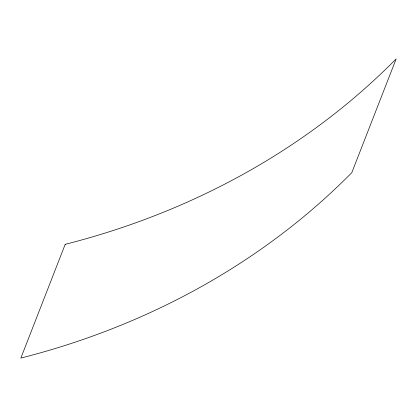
<?xml version="1.0" encoding="UTF-8"?>
<svg xmlns="http://www.w3.org/2000/svg" width="417" height="417" viewBox="0 0 417 417"><rect width="100%" height="100%" fill="white"/><g stroke="black" fill="none" stroke-linecap="round" stroke-linejoin="round"><path stroke-width="0.63" d="M65.198 244.336L20.85 358.083A799.764 696.077 21.3 0 0 351.802 172.664L396.15 58.917A799.764 696.077 21.3 0 1 65.198 244.336"/></g></svg>
